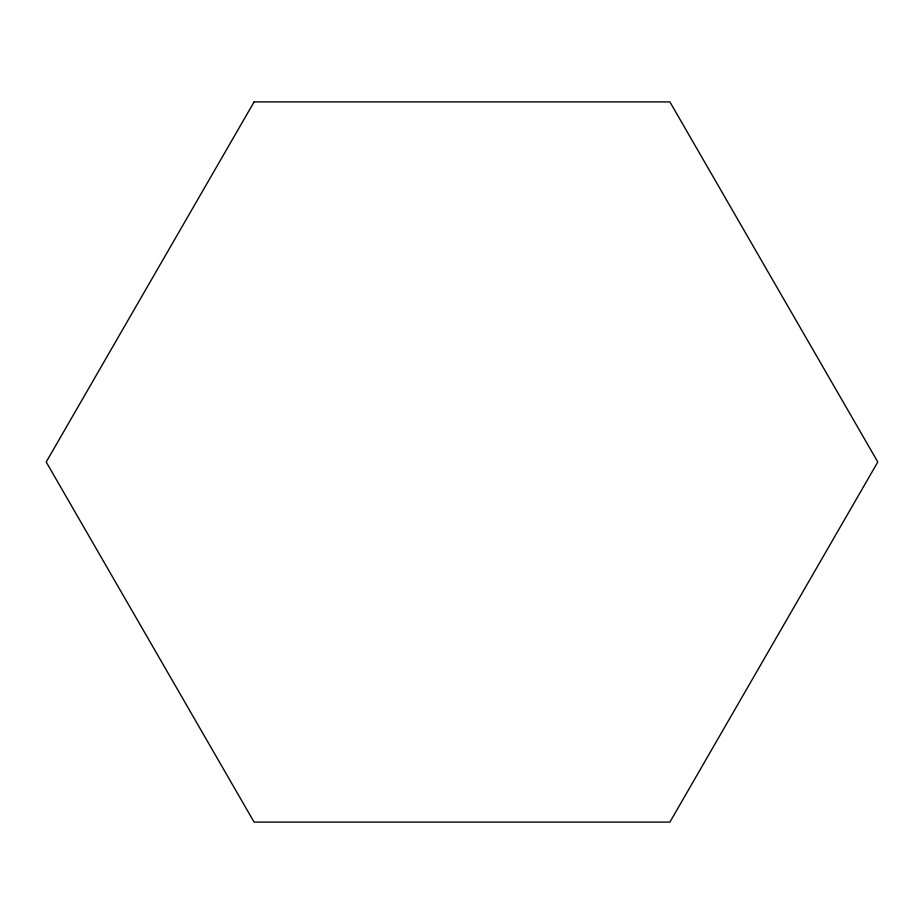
<?xml version="1.0" encoding="UTF-8"?>
<svg xmlns="http://www.w3.org/2000/svg" width="924" height="924" viewBox="0 0 924 924"><rect width="100%" height="100%" fill="white"/><g stroke="black" fill="none" stroke-linecap="round" stroke-linejoin="round"><path stroke-width="1.39" d="M254.1 101.906L46.2 462L254.1 822.094L669.9 822.094L877.8 462L669.9 101.906L254.1 101.906"/></g></svg>
